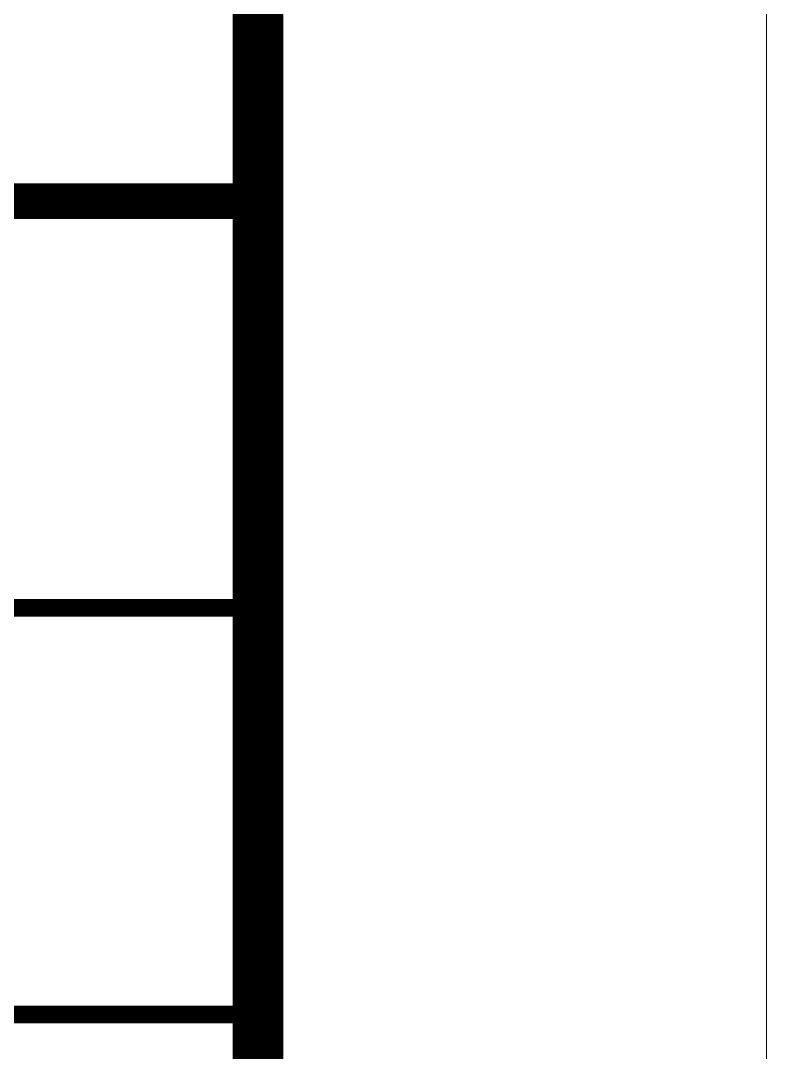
# Model space of a CAD drawing. Extents: x 3753737 to 4713801, y -857380 to 24339.
# Drawn here: x 4705779 to 4707246, y -795251 to -793222 of the extents above; entities that cross this region are included whole.
import ezdxf

# ---------------------------------------------------------------- set-up
doc = ezdxf.new("R2010")
doc.units = 0
doc.header["$LTSCALE"] = 1000
doc.header["$MEASUREMENT"] = 0
doc.layers.add('!!电气', color=1, linetype='CONTINUOUS')
doc.layers.add('图框', color=147, linetype='CONTINUOUS', lineweight=20)

# ---------------------------------------------------------------- blocks, each defined once
blk = doc.blocks.new('A$C40947EF6')
at = {"layer": '图框'}
for points, const_width in [([(7000, 12500), (0, 12500)], 70), ([(0, 12500), (7000, 12500)], 70), ([(0, 11700), (7000, 11700)], 35), ([(0, 10900), (7000, 10900)], 35)]:
    blk.add_lwpolyline(points, dxfattribs=dict(at, const_width=const_width))

msp = doc.modelspace()

# ---------------------------------------------------------------- linework, layer by layer
at = {"layer": '图框'}
msp.add_lwpolyline([(4623146.2, -748377.2), (4707246.2, -748377.2), (4707246.2, -807777.2), (4623146.2, -807777.2)], close=True, dxfattribs=at)
at = {"layer": '图框', "const_width": 100}
msp.add_lwpolyline([(4706246.2, -806777.2), (4706246.2, -749377.2), (4625646.2, -749377.2), (4625646.2, -806777.2)], close=True, dxfattribs=at)

# ---------------------------------------------------------------- block references
at = {"layer": '!!电气'}
msp.add_blockref('A$C40947EF6', (4699246.2, -806076.8), dxfattribs=at)

doc.saveas('drawing.dxf')
